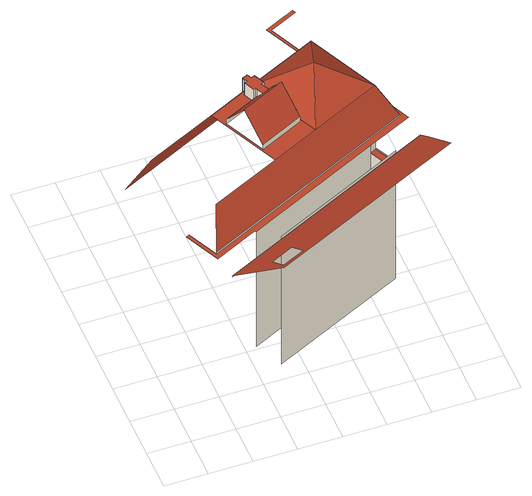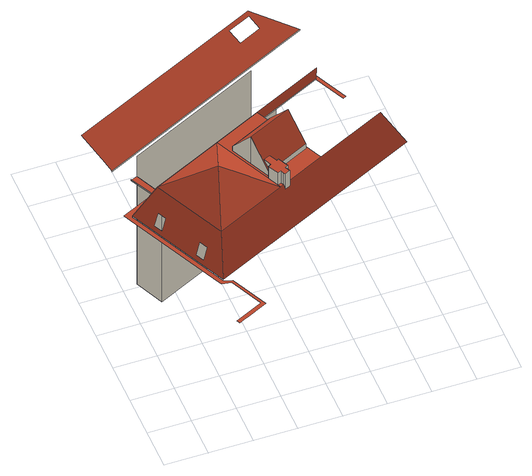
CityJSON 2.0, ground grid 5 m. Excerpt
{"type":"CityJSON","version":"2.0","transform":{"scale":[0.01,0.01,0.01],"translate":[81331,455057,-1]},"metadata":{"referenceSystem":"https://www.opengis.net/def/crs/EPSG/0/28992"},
"CityObjects":{
"building1":{"type":"Building","attributes":{"Volume":104797.07,"Dakoppervlakte":8542.52,"Muuroppervlakte":13883.88,"Vloeroppervlakte":5073.26,"hoogte_Z_max_in_m_NAP":34.28,"GEB_DOEL":"kantoorfunctie - kantoorfunctie,woonfunctie","yearOfConstruction":1620,"measuredHeight":34.75},"geometry":[{"type":"MultiSurface","lod":"2","boundaries":[[[0,1,2,3]],[[4,5,6,7]],[[8,9,10,11]],[[12,13,14,15,16,17,18,19,20,21,22]],[[23,24,25,26,27,28]],[[20,19,29,30,31,32,33,34,35,36,37,38,4,7,39,40,41,42]],[[43,44,0,3,45],[46,47,48,49]],[[6,5,11,10,50,51,52,53]],[[8,37,36,9]],[[40,54,55,41]],[[41,55,56,42]],[[39,57,54,40]],[[58,21,20,59]],[[42,56,59,20]],[[7,6,60,57,39]],[[53,60,6]],[[61,22,21,58]],[[62,63,64,65,66,67,61,58,59,56,55,54,57,60,53,52]],[[67,12,22,61]],[[12,67,66,68]],[[68,69,13,12]],[[68,66,65,69]],[[70,71,72,73,74,75]],[[32,63,62,51,33]],[[51,62,52]],[[33,51,50,34]],[[31,64,63,32]],[[30,29,76,77,78,79]],[[69,65,64,31]],[[34,50,10,35]],[[9,36,35,10]],[[69,31,30,80,13]],[[77,81,82,78]],[[83,84,85,72,71,86,87,88,89,90,91,92,93,94,95,96,97,98,99,100,82,81,101,102]],[[79,80,30]],[[13,80,14]],[[26,70,75,27]],[[103,104,86,71,70]],[[70,26,105,103]],[[105,106,104,103]],[[14,80,79]],[[79,78,15,14],[107,108,109,110],[111,112,113,114]]],"semantics":{"surfaces":[{"type":"WallSurface"},{"type":"RoofSurface"}],"values":[0,0,1,1,0,1,1,1,0,0,0,0,0,0,0,0,0,1,0,0,1,0,0,0,0,0,0,1,0,0,0,1,0,1,1,1,0,0,1,0,1,1]}}]}
},
"vertices":[
[3150,1558,1994],[3150,1558,1980],[587,348,1980],[587,348,1997],[1226,2202,2246],[1226,2202,2313],[1640,2397,2313],[1640,2397,2246],[1453,1720,2313],[1958,1958,2313],[1843,2202,2648],[1339,1964,2648],[1631,2608,2246],[1669,2626,2246],[2480,3008,2246],[2557,3270,1801],[1257,2657,1801],[54,2090,1801],[314,1988,2246],[1124,2370,2246],[1569,2579,2246],[1559,2600,2195],[1621,2629,2195],[1276,714,1679],[1276,714,1980],[2830,1445,1980],[2830,1445,1682],[2830,1445,53],[1276,714,53],[1519,1532,2246],[2064,1789,2246],[1746,2464,2246],[1713,2448,2246],[1720,2435,2246],[1731,2440,2246],[1843,2202,2246],[1958,1958,2246],[1453,1720,2246],[1339,1964,2246],[1633,2412,2246],[1609,2401,2246],[1550,2526,2246],[1586,2543,2246],[3341,1151,2200],[3196,1461,2044],[1068,84,2200],[1016,285,2107],[1280,409,2107],[1347,266,2179],[1083,142,2179],[1731,2440,2313],[1720,2435,2313],[1757,2356,2424],[1677,2318,2424],[1609,2401,2424],[1550,2526,2424],[1586,2543,2424],[1633,2412,2424],[1559,2600,2424],[1569,2579,2424],[1640,2397,2424],[1621,2629,2424],[1720,2435,2424],[1713,2448,2424],[1746,2464,2424],[1687,2590,2424],[1648,2572,2424],[1631,2608,2424],[1648,2572,2246],[1687,2590,2246],[2675,1780,1682],[2675,1780,1784],[1123,1042,1784],[1123,1042,1679],[1123,1042,53],[2675,1780,53],[709,1151,2246],[617,894,1801],[3120,2074,1801],[2874,2171,2246],[2285,2407,2578],[617,894,1784],[3120,2074,1784],[608,819,1784],[1056,1031,1784],[1115,1058,1784],[2745,1813,1784],[3195,2027,1784],[3153,2116,1784],[2610,3267,1784],[2593,3304,1784],[2484,3327,1784],[2304,3709,1784],[2629,3862,1784],[2610,3901,1784],[2594,3894,1784],[2541,3869,1784],[2510,3854,1784],[2259,3736,1784],[2464,3302,1784],[2557,3270,1784],[449,1251,1784],[413,1234,1784],[2745,1813,1682],[2745,1813,1699],[2909,1483,1682],[2909,1483,1699],[2927,2431,1856],[2972,2336,1856],[2920,2311,1998],[2874,2407,1998],[2671,2977,1853],[2714,2885,1853],[2661,2860,1998],[2617,2952,1998]
]}
